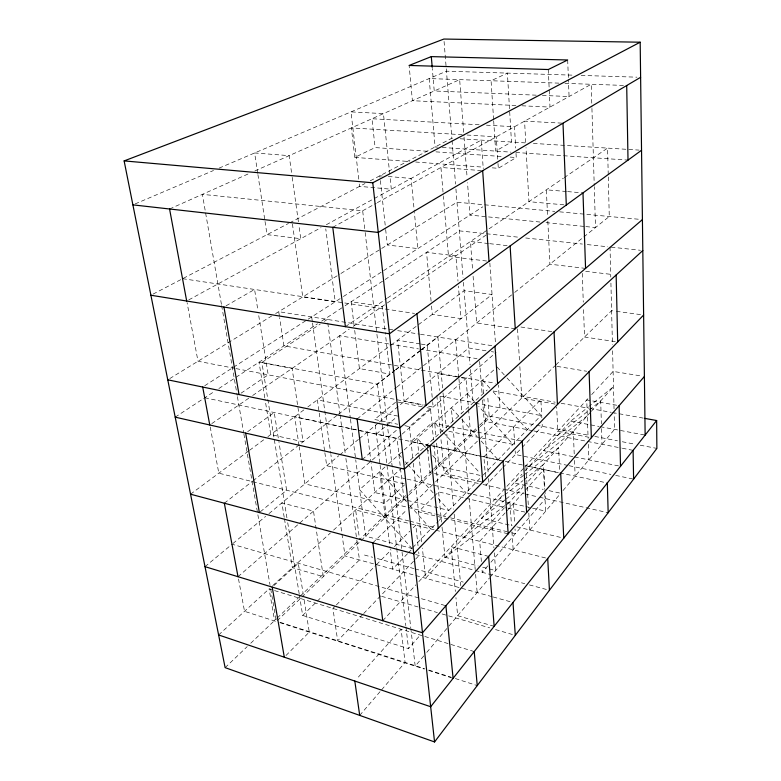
<?xml version="1.0" encoding="UTF-8"?>
<svg xmlns="http://www.w3.org/2000/svg" width="781" height="781" viewBox="0 0 781 781"><rect width="100%" height="100%" fill="white"/><g stroke="black" fill="none" stroke-linecap="round" stroke-linejoin="round"><path stroke-width="0.59" stroke-dasharray="3.9 2.93" d="M423.819 655.894L415.189 666.144L410.923 629.144M426.768 652.389L448.392 626.713M448.919 626.079L489.482 577.911M490.253 576.993L560.133 494.002M563.033 490.556L614.549 429.374L614.159 413.52M359.709 715.396L380.835 690.736M381.616 689.818L405.085 662.425L401.122 629.242L356.429 679.236M487.793 565.883L482.258 572.336L481.867 567.562M490.927 562.222L545.441 498.581L545.118 492.528M299.377 594.946L302.677 615.428L408.512 648.63L420.432 634.865M504.399 507.777L491.893 521.659L445.57 557.351L503.657 494.129M507.533 504.301L522.88 487.266M590.465 412.251L526.941 482.756L524.1 484.981M591.246 411.372L613.495 386.683L589.313 406.159M506.83 490.673L521.952 474.213M525.144 470.738L570.716 421.135L588.386 406.901M442.017 526.97L444.965 557.195L425.596 578.252L422.375 548.047M382.758 620.7L415.931 584.793M418.87 581.62L503.716 489.794M506.947 486.299L524.266 467.555M524.998 466.765L588.396 398.144M591.656 394.63L613.114 371.405L641.992 376.091M362.862 614.403L337.685 640.791L332.901 608.399L335.459 605.831M363.702 613.524L419.085 555.467L418.694 551.835M502.046 468.512L486.124 485.206L485.841 481.652M502.847 467.673L521.337 448.294M522.167 447.415L542.287 426.328L542.092 422.687M412.729 547.608L438.2 521.386M439.02 520.537L482.394 475.893M483.224 475.053L541.028 415.551L505.258 376.003M407.516 553.729L392.589 569.105L390.158 548.828M408.346 552.88L411.665 549.463M285.973 655.513L309.276 632.112L303.975 598.89M336.318 604.972L375.632 565.503M376.481 564.643L391.017 550.058M394.434 546.622L409.82 531.178M413.237 527.751L415.804 525.174L418.167 546.983M433.572 496.872L418.509 511.789L508.167 533.833M434.412 496.042L438.6 491.903L464.568 497.975M302.677 615.428L316.442 601.966M317.311 601.126L359.465 559.928L356.556 538.177M372.859 542.834L406.862 509.778M410.308 506.43L434.646 482.756M435.515 481.916L554.891 365.84M555.76 364.991L611.601 310.692L615.164 311.17M225.123 667.638L247.206 646.609M250.74 643.241L276.337 618.855M277.206 618.025L299.113 597.162M299.992 596.323L357.805 541.253M405.808 495.525L359.553 539.583L355.638 509.973L434.802 529.977M409.254 492.235L432.547 470.045M433.426 469.215L478.724 426.055M479.602 425.225L489.179 416.097L487.676 395.879M277.235 620.7L408.219 495.525M409.068 494.715L431.21 473.559M434.597 470.318L479.514 427.392M480.198 426.748L499.977 407.838L498.385 385.023M404.49 484.933L384.711 503.481L304.863 483.849L299.221 446.703M218.612 634.953L269.347 588.679M272.696 585.623L330.392 532.993M333.575 530.094L400.204 469.322M405.349 464.627L487.237 389.934M274.014 585.457L298.293 563.296L303.213 594.146M384.984 467.018L359.602 489.648L411.899 548.447M388.469 463.904L403.289 450.696M404.158 449.915L494.549 369.315M404.792 425.674L409.429 426.631L430.458 408.395L433.523 439.869M238.01 576.7L371.395 460.79M372.312 459.989L401.219 434.861M402.137 434.07L496.101 352.407M362.277 459.55L397.197 429.589M376.374 434.099L385.697 426.26M386.624 425.479L396.885 416.849M205.003 566.664L232.064 544.22L444.76 605.421M232.972 543.478L265.667 516.358M268.947 513.634L338.847 455.674M339.774 454.903L358.44 439.42M359.377 438.649L378.424 422.853M379.351 422.082L468.727 347.965L486.583 350.864M260.307 511.789L286.627 490.224L278.993 442.397M357.122 418.987L396.445 387.405M396.904 387.044L422.872 366.182M423.419 365.742L513.752 293.207M514.699 292.436L582.87 237.688M583.817 236.936L609.268 216.493L608.292 176.906M557.458 435.564L588.474 410.689M589.421 409.937L600.696 400.887L601.38 423.79M587.312 415.746L543.605 450.637L573.391 456.709M529.127 466.394L573.293 431.307L574.24 454.347M523.475 475.385L513.976 482.892L543.215 489.365M524.422 474.643L558.591 447.62L559.733 471.636M498.102 500.172L503.852 495.652M504.809 494.9L523.026 480.579M523.983 479.827L543.156 464.754L544.445 488.555M505.141 499.791L481.447 518.301L512.131 525.711M506.088 499.049L523.153 485.714M224.332 503.208L252.117 481.545M252.985 480.862L337.656 414.857M338.398 414.281L394.727 370.37M395.625 369.667L420.686 350.122M421.437 349.537L492.05 294.496L464.119 290.708L392.472 344.001M286.939 517.862L261.869 362.491L377.477 384.184L394.737 370.711M395.694 369.969L420.627 350.523M421.584 349.771L437.887 337.05L442.573 387.981M463.963 537.338L505.092 505.414M506.049 504.672L509.876 501.695L511.526 525.74M190.554 494.197L248.944 450.764M249.598 450.276L264.515 439.186M267.873 436.686L304.131 409.713M307.782 406.999L391.701 344.577M247.645 431.698L274.219 412.505L278.797 441.206M211.768 423.614L248.905 398.095M252.663 395.508L349.244 329.133M353.256 326.38L386.302 303.672M387.298 302.989L487.813 233.909M345.387 326.673L386.888 298.41M387.444 298.039L563.413 178.185M564.194 177.658L607.579 148.107L608.262 175.705M241.036 393.194L268.195 374.831L258.599 314.714M261.869 362.491L320.269 324.056M324.3 321.411L327.317 319.419L327.639 321.84M175.198 417.152L202.748 399.091M203.656 398.495L214.824 391.164M218.846 388.538L317.564 323.793M321.645 321.118L344.079 306.416M345.085 305.752L459.306 230.854L518.457 237.199M204.739 385.726L342.371 297.18M343.386 296.526L482.814 206.819M169.77 378.57L271.642 316.022M275.615 313.581L339.891 274.121M340.916 273.487L457.002 202.22L554.793 211.387M492.235 167.847L498.307 168.305L516.251 157.518L515.977 152.783M226.051 305.83L254.567 289.468L257.837 309.901M332.765 227.33L376.247 203.265M377.301 202.669L591.207 84.28L591.891 107.163M188.777 299.884L321.05 227.622M326.331 224.733L481.252 140.102L483.263 168.911M153.056 294.115L288.56 223.425M289.644 222.858L364.991 183.555M370.243 180.811L451.857 138.237L454.288 138.393M462.186 134.722L351.382 127.918L354.799 157.391L375.095 147.58L428.632 151.348M169.565 208.986L248.202 173.929M254.84 170.961L459.667 79.642L463.943 135.855M135.123 203.919L213.525 170.492M219.119 168.11L446.459 71.188L572.805 75.161M581.162 75.425L636.993 77.182M558.893 83.137L429.169 78.559L435.105 146.974L437.526 147.14M564.946 83.352L624.331 85.441M536.274 95.175L434.236 90.977L432.313 68.474M542.346 95.428L569.066 96.532L568.422 79.477M515.899 105.503L412.407 100.71L409.117 65.458M521.991 105.786L550 107.085L549.18 88.907M561.793 123.134L524.578 121.153L525.75 142.786M479.153 124.765L371.971 118.741L375.095 147.58M486.456 125.175L514.474 126.747L515.704 148.058M467.058 135.025L496.277 136.821L497.917 162.253M460.087 138.764L524.978 142.874M533.364 143.411L639.112 150.108M442.261 147.463L510.999 152.149M515.841 152.48L628.012 160.115M435.935 151.865L502.866 156.581M510.159 157.088L516.251 157.518M354.799 157.391L409.527 161.55M415.609 162.018L483.722 167.202M481.477 170.609L440.933 167.456L443.286 195.113M382.28 175.989L379.878 175.793L380.259 179.366M388.284 176.496L411.109 178.419L414.262 211.095M566.44 191.501L546.349 189.812L547.598 216.2M567.621 191.599L581.806 192.8M563.892 204.827L528.932 201.674L526.013 147.589M559.635 211.836L640.049 219.373M539.974 222.038L469.967 215.087L467.507 182.647M546.007 222.634L584.637 226.47M585.848 226.588L595.503 227.554L594.273 186.639M525.701 237.98L582.441 244.062M587.273 244.58L607.794 246.786M611.201 247.147L640.469 250.291M488.467 243.535L470.426 241.514L472.661 270.695M489.677 243.672L510.12 245.956M585.565 268.4L549.883 264.183L547.832 221.003M585.691 271.339L612.636 274.551M486.651 261.02L448.519 256.441L443.393 196.314M616.346 311.326L641.25 314.704M520.937 327.014L554.032 331.935M615.311 341.609L584.52 337.031L583.456 306.972M182.627 278.69L414.565 313.425M515.255 328.762L476.674 322.983L473.042 275.566M392.863 329.875L278.729 311.678L279.442 316.393M397.675 330.636L419.299 334.092M420.5 334.278L492.606 345.778M491.337 351.635L493.719 352.026M420.071 343.904L397.568 340.213L404.167 401.502L422.716 405.095M421.252 344.099L427.178 345.065L432.576 401.151M557.087 366.396L586.726 371.258M388.626 343.913L339.628 335.742L350.318 418.108M389.817 344.109L418.489 348.892M419.69 349.087L477.045 358.655M458.769 376.774L283.913 345.866L279.627 317.564M461.61 377.272L495.271 383.227M456.631 376.891L437.848 373.572L439.42 390.432M461.317 377.731L466.013 378.56L468.473 408.365M616.726 405.241L586.746 399.931L588.113 438.395M493.192 391.008L555.184 402.205M561.158 403.289L588.61 408.238M589.801 408.463L611.289 412.339M612.48 412.553L643.515 418.157M555.066 404.089L521.767 398.046L519.843 366.514M440.347 396.231L476.488 403.016M475.463 403.24L541.028 415.551M570.716 421.135L599.144 426.475M600.335 426.699L645.135 435.115M489.179 416.097L535.21 424.962M536.391 425.196L590.036 435.534M594.81 436.452L617.488 440.816M622.262 441.743L635.383 444.272M640.166 445.19L656.87 448.411M234.876 368.378L197.993 361.242L187.079 302.618M236.018 368.603L426.035 405.359M428.515 406.218L433.152 407.116L432.694 402.342M588.962 437.282L557.81 431.249L556.668 407.086M422.189 406.784L396.221 401.737L374.616 419.485L397.822 424.249M426.914 407.702L430.458 408.395M532.72 430.721L485.665 421.525L483.956 399.003M533.921 430.956L621.149 448.021M622.34 448.255L633.098 450.364M397.812 416.068L317.369 399.872L319.068 411.841M449.631 426.504L431.873 422.921L411.011 441.46L503.052 461.015M450.813 426.738L522.216 441.119M448.88 431.337L513 444.399L478.694 406.335M574.582 456.944L620.505 466.306M567.933 465.456L515.392 454.522L515.157 450.93M569.124 465.71L610.918 474.409M615.692 475.404L633.606 479.134M429.53 445.248L500.992 460.419M505.268 461.327L558.669 472.671M559.811 472.915L607.325 483M558.366 472.671L525.906 465.779L528.493 508.187M204.788 397.754L430.028 445.619M480.042 475.375L438.854 466.247L436.52 442.066M549.063 490.663L560.758 493.25M481.574 481.848L444.213 473.462L440.923 438.717M478.255 483.429L429.94 472.534L427.637 449.573M482.97 484.493L524.227 493.797M525.222 494.022L538.373 496.989M539.437 497.224L608.165 512.726M405.993 478.88L393.019 475.873L396.328 504.555L406.93 507.152M407.174 479.143L472.046 494.148M473.227 494.422L524.783 506.342M525.945 506.615L545.675 511.174L544.767 494.51M404.187 483.859L326.712 465.74L324.837 452.56M465.749 498.258L506.84 507.865M507.855 508.099L526.638 512.492M406.335 500.152L374.763 492.528L371.17 463.514M407.516 500.445L448.85 510.423L436.774 496.911M516.846 526.853L563.755 538.187M408.112 507.435L435.212 514.074M436.394 514.367L445.824 516.68M450.539 517.832L507.103 531.685M511.819 532.837L515.353 533.706L515.03 528.903M408.853 520.956L218.817 473.179L210.128 426.485M409.927 521.23L435.876 527.751M435.827 530.231L547.715 558.503M488.623 556.404L451.135 546.71L455.362 591.5M412.495 548.604L365.645 536.215L355.726 459.814M444.965 557.195L478.177 565.981M482.678 567.172L495.642 570.599L494.246 552.45M415.58 554.539L474.282 570.208M475.248 570.462L524.773 583.68M529.401 584.92L549.433 590.27M364.473 555.037L372.703 557.292M377.408 558.581L413.852 568.558M415.023 568.88L463.231 582.089M491.991 596.655L345.017 555.926L330.871 454.532M493.153 596.977L510.657 601.829M494.158 626.323L457.656 615.711L455.938 597.553M381.616 596.303L419.973 607.501M421.135 607.843L437.409 612.597M442.066 613.954L489.726 627.875M495.535 629.574L512.971 634.67M474.223 651.569L269.084 588.913L274.58 620.524M280.32 622.369L424.561 668.673M428.798 670.039L450.901 677.137M455.333 678.552L477.24 685.591M279.832 622.652L424.386 669.092M428.74 670.498L453.097 678.328M497.126 367.011L504.438 375.105M489.843 388.167L482.512 380.044L483.498 393.077M493.104 391.769L527.312 429.667M467.263 393.644L474.614 401.805M458.574 415.912L451.32 407.858L452.599 422.13M461.796 419.495L477.103 436.511M481.125 440.992L498.044 459.794M442.749 431.727L434.656 422.716L436.062 437.223M443.559 432.635L479.973 473.188M425.352 447.357L417.21 438.278L418.831 453.829M426.162 448.265L429.413 451.896M432.664 455.528L466.013 492.752M398.935 454.581L401.346 457.275M405.368 461.786L406.979 463.582M407.789 464.49L433.553 493.309M406.51 501.685L379.751 471.685L385.267 517.461M409.752 505.327L430.829 528.971M238.508 578.975L244.531 611.318L276.357 621.539L270.167 585.779M221.433 304.356L202.386 194.352L362.677 210.772L365.039 231.293M221.638 305.556L237.199 395.42M237.404 396.621L243.682 432.82M243.887 434.021L269.962 584.588M264.788 397.773L259.009 362.199L292.094 368.407L303.106 441.802L270.763 434.539L264.984 398.964M284.206 517.305L281.873 502.925L313.493 511.106L323.324 576.661L292.387 567.66L284.401 518.506M287.72 522.684L299.182 593.745M257.74 173.392L254.635 152.969L289.185 155.653L292.035 176.115M257.915 174.593L264.847 220.242M265.032 221.443L267.034 234.651L300.763 238.703L298.918 225.465M299.045 445.512L294.681 416.751L397.119 438.424L403.972 499.586M292.426 223.981L302.764 296.917L335.225 301.778L325.765 228.882M319.234 413.042L324.671 451.369M292.201 177.316L298.752 224.264M311.678 316.93L312.351 321.752M312.517 322.914L330.705 453.341M327.805 323.051L339.92 413.686M340.077 414.896L345.251 453.576M345.895 458.408L356.39 536.967M350.474 419.299L355.58 458.623M354.115 325.628L351.167 301.769L382.329 306.396L385.443 334.209M354.701 330.402L359.426 368.583L389.914 374.119L385.58 335.42M367.285 432.088L371.024 462.313M375.29 425.108L379.966 464.002M380.113 465.203L390.012 547.627M377.477 384.184L396.611 547.198M396.748 548.408L405.817 625.688M405.964 626.899L408.512 648.63M365.176 232.494L401.922 551.083M402.049 552.167L410.786 627.953M358.762 179.161L351.001 111.888L383.451 113.616L389.817 174.827M359.319 183.965L359.602 186.366L391.32 189.236L389.944 176.028M380.386 180.557L385.531 228.296M385.658 229.487L387.327 245L417.874 248.602L414.379 212.305M409.429 426.631L412.827 458.437M413.344 463.289L421.73 542.004M418.958 455.02L421.818 482.531M427.148 444.74L427.51 448.362M433.992 444.711L441.548 522.128M436.852 395.576L440.474 433.924M431.102 301.241L426.543 252.341L455.899 255.846L457.988 281.209M431.542 306.006L432.323 314.362L461.073 318.638L458.388 286.031M439.986 396.445L443.13 430.165M443.022 392.833L446.254 427.998M446.81 434.06L453.722 509.241M454.171 514.093L460.751 585.633M453.019 426.895L455.147 450.686M455.626 339.881L458.837 377.535M458.935 378.756L461.864 413.071M462.352 418.841L468.776 494.148M469.137 498.463L475.199 569.554M475.609 574.328L477.162 592.545M481.379 561.598L479.71 541.321L543.879 469.527L545.05 491.317M468.551 409.303L470.738 435.788M444.067 41.432L446.176 67.625M446.273 68.816L451.857 138.237M452.053 140.658L455.548 184.111M455.928 188.943L463.055 277.538M463.445 282.331L470.064 364.659M470.445 369.423L473.13 402.801M485.479 476.918L483.908 456.797L540.862 399.618L541.838 417.825M464.031 137.046L467.136 177.843M479.622 361.457L482.199 395.147M482.57 399.96L488.213 473.706M488.594 478.568L493.904 547.92M489.843 262.992L495.515 343.962M513.332 503.696L514.62 522.899M511.936 531.744L513.176 549.775M497.995 163.463L498.307 168.305M493.602 119.561L491.073 80.746L507.406 73.111L511.477 142.015L495.652 151.104L493.68 120.772M513.605 426.982L514.845 446.146M517.549 328.908L519.541 361.662M528.796 513.029L529.83 529.987M548.311 69.519L549.131 87.697M574.494 460.409L575.148 476.166M567.68 59.981L568.373 78.256M582.255 273.321L583.28 302.169M588.327 444.282L588.874 459.863M591.93 108.374L594.234 185.439M601.526 428.613L601.995 444.272M610.029 247.021L610.771 277.05M610.918 283.064L612.45 344.685M612.597 350.757L614.042 408.844"/><path stroke-width="1.17" d="M645.135 435.115L640.176 42.203L443.881 39.05L124.13 160.906L225.123 667.638L434.558 741.95L656.87 448.411L656.645 420.529L644.715 418.372M656.645 420.529L430.673 706.727L218.612 634.953M644.393 376.481L422.501 632.786L205.003 566.664M643.622 315.026L413.764 553.749L190.554 494.197M642.802 250.535L404.412 469.098L175.198 417.152M642.412 219.598L399.852 427.832L167.759 379.81M641.543 150.264L389.465 333.799L150.899 295.238M640.625 77.299L378.268 232.445L132.897 204.866M124.13 160.906L372.781 182.783L640.176 42.203M431.307 56.622L409.117 65.458L548.311 69.519L567.68 59.981L431.307 56.622L432.215 67.283M169.565 208.986L186.688 301.017M202.709 387.034L209.767 424.981M224.332 503.208L238.01 576.7M223.942 307.04L239.025 394.551M245.673 433.123L259.37 512.561M272.218 587.097L284.304 657.192M354.808 681.052L359.709 715.396M332.765 227.33L345.387 326.673M357.122 418.987L362.277 459.55M372.859 542.834L382.758 620.7M372.781 182.783L434.558 741.95M416.956 313.786L426.035 405.359M430.028 445.619L438.229 528.346M445.902 605.744L453.097 678.328M474.223 651.569L477.24 685.591M476.488 403.016L482.746 482.111M488.623 556.404L494.158 626.323M482.668 170.697L489.033 261.303M494.988 346.159L497.624 383.647M503.052 461.015L508.167 533.833M512.99 602.473L515.294 635.343M510.12 245.956L515.255 328.762M522.216 441.119L526.638 512.492M547.715 558.503L549.433 590.27M554.032 331.935L557.449 404.519M560.69 473.169L563.755 538.187M562.994 123.203L566.303 205.052M582.987 192.897L585.565 268.4M589.099 371.649L591.354 437.741M607.325 483L608.165 512.726M616.15 274.971L617.683 341.961M619.128 405.661L620.505 466.306M626.704 85.529L628.012 160.115M633.098 450.364L633.606 479.134"/></g></svg>
